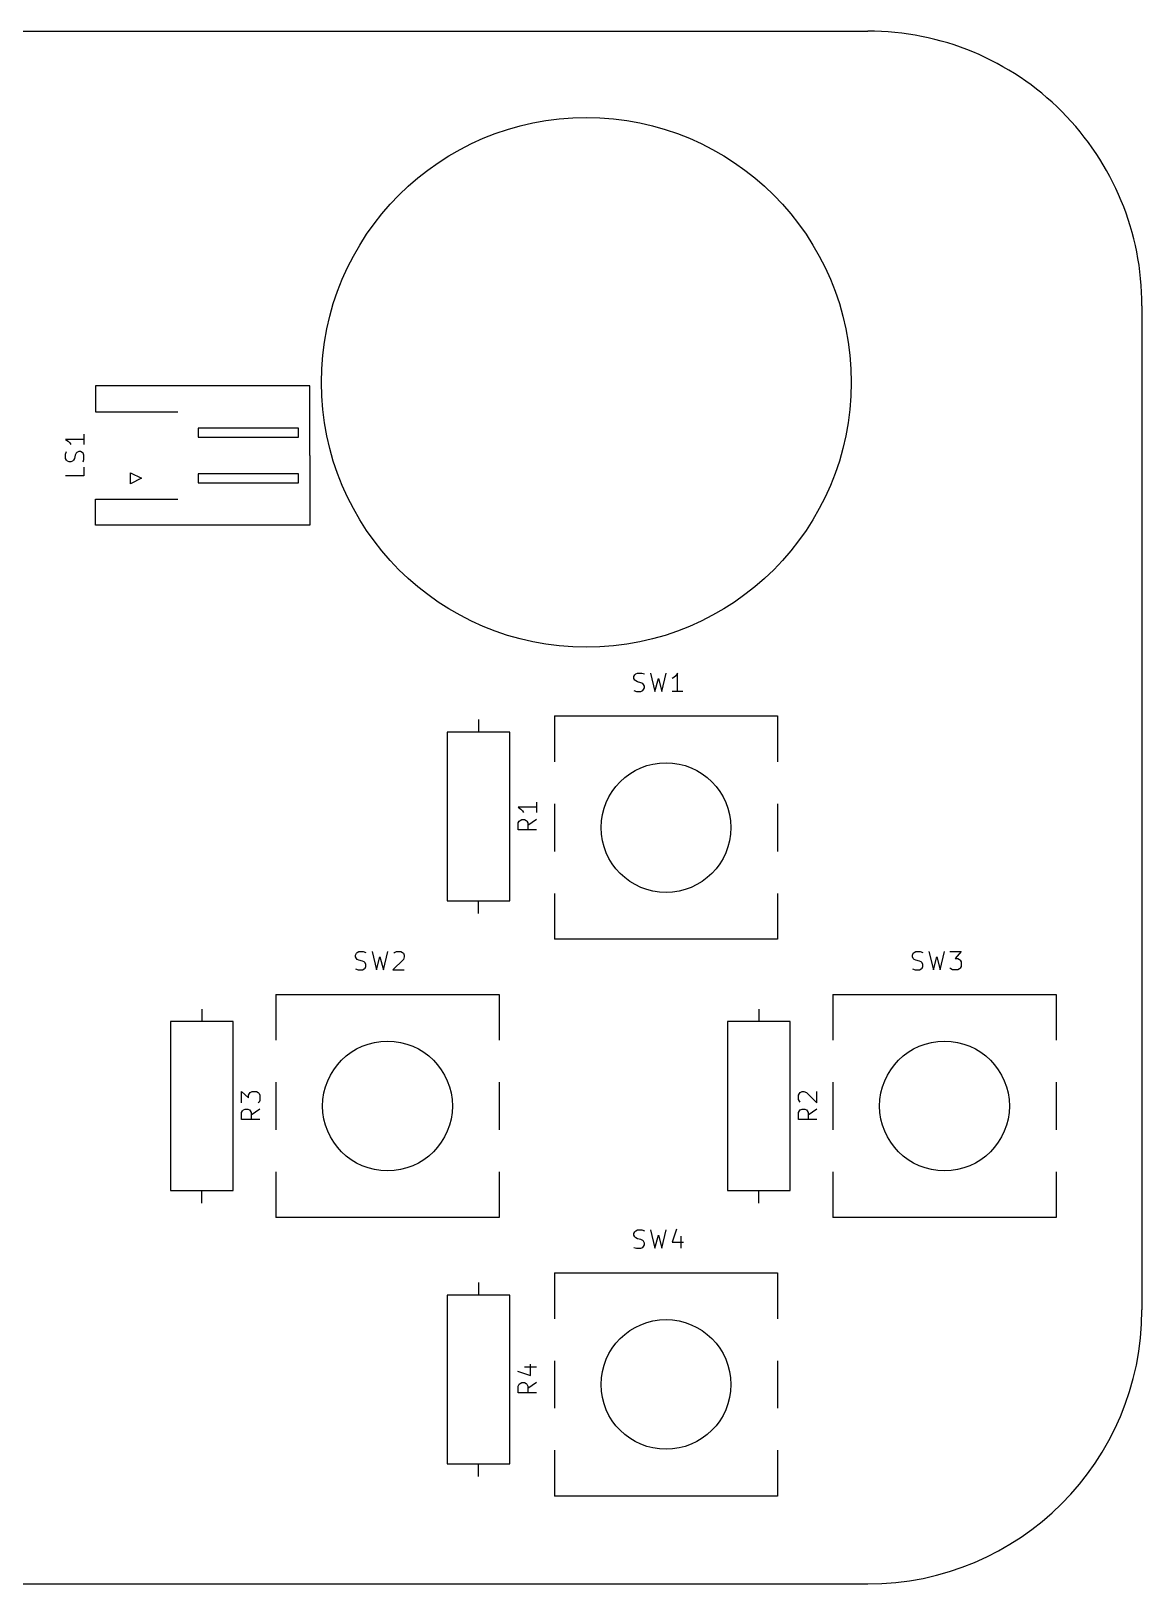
# Model space of a CAD drawing. Extents: x 62 to 242, y -142 to -57.
# Drawn here: x 181.6 to 242.4, y -142.2 to -57.2 of the extents above; entities that cross this region are included whole.
import ezdxf

# ---------------------------------------------------------------- set-up
doc = ezdxf.new("R2010")
doc.units = 0
doc.layers.add('BLACK', color=7, linetype='CONTINUOUS')

msp = doc.modelspace()

# ---------------------------------------------------------------- linework, layer by layer
at = {"layer": 'BLACK', "linetype": 'CONTINUOUS'}
for p, q in [((77.399975, -57.24), (227.399985, -57.24)), ((242.399973, -72.277582), (242.399973, -127.240053)), ((185.135, -76.66), (185.135, -78.08)), ((196.855, -76.66), (185.135, -76.66)), ((196.855, -80.47), (196.855, -76.66)), ((185.135, -78.08), (189.635, -78.08)), ((190.745, -78.97), (190.745, -79.47)), ((196.245, -78.97), (190.745, -78.97)), ((196.245, -79.47), (196.245, -78.97)), ((184.499819, -79.589047), (183.499819, -79.589047)), ((183.499819, -79.589047), (183.642676, -79.684285)), ((183.642676, -79.684285), (183.737914, -79.779523)), ((183.737914, -79.779523), (183.785533, -79.874761)), ((184.499819, -79.303333), (184.499819, -79.874761)), ((190.745, -79.47), (196.245, -79.47)), ((183.499819, -80.398571), (183.547438, -80.255714)), ((183.499819, -80.636666), (183.499819, -80.398571)), ((183.547438, -80.731904), (183.499819, -80.636666)), ((183.595057, -80.779523), (183.547438, -80.731904)), ((183.92839, -80.731904), (183.880771, -80.779523)), ((183.976009, -80.636666), (183.92839, -80.731904)), ((184.023628, -80.44619), (183.976009, -80.636666)), ((184.071247, -80.350952), (184.023628, -80.44619)), ((184.118866, -80.303333), (184.071247, -80.350952)), ((184.214104, -80.255714), (184.118866, -80.303333)), ((184.309342, -80.255714), (184.214104, -80.255714)), ((184.40458, -80.303333), (184.309342, -80.255714)), ((184.4522, -80.350952), (184.40458, -80.303333)), ((184.499819, -80.44619), (184.4522, -80.350952)), ((184.4522, -80.827142), (184.499819, -80.684285)), ((184.499819, -80.684285), (184.499819, -80.44619)), ((196.855, -80.47), (196.855, -84.28)), ((184.499819, -81.589047), (183.499819, -81.589047)), ((183.690295, -80.827142), (183.595057, -80.779523)), ((183.785533, -80.827142), (183.690295, -80.827142)), ((183.880771, -80.779523), (183.785533, -80.827142)), ((184.499819, -81.112857), (184.499819, -81.589047)), ((187.045, -81.42), (187.645, -81.72)), ((187.045, -82.02), (187.045, -81.42)), ((190.745, -81.47), (190.745, -81.97)), ((196.245, -81.47), (190.745, -81.47)), ((196.245, -81.97), (196.245, -81.47)), ((187.645, -81.72), (187.045, -82.02)), ((190.745, -81.97), (196.245, -81.97)), ((185.135, -82.86), (189.635, -82.86)), ((185.135, -84.28), (185.135, -82.86)), ((196.855, -84.28), (185.135, -84.28)), ((214.601667, -92.575295), (214.649286, -92.480057)), ((214.601667, -92.670533), (214.601667, -92.575295)), ((214.649286, -92.480057), (214.696905, -92.432438)), ((214.696905, -92.432438), (214.792143, -92.384819)), ((214.792143, -92.384819), (215.030238, -92.384819)), ((215.030238, -92.384819), (215.173095, -92.432438)), ((215.506429, -92.384819), (215.744524, -93.384819)), ((216.125476, -93.384819), (216.363572, -92.384819)), ((216.792143, -92.622914), (216.696905, -92.670533)), ((216.887381, -92.527676), (216.792143, -92.622914)), ((216.982619, -92.384819), (216.887381, -92.527676)), ((216.982619, -93.384819), (216.982619, -92.384819)), ((214.649286, -92.765771), (214.601667, -92.670533)), ((214.601667, -93.3372), (214.744524, -93.384819)), ((214.696905, -92.81339), (214.649286, -92.765771)), ((214.792143, -92.861009), (214.696905, -92.81339)), ((214.744524, -93.384819), (214.982619, -93.384819)), ((214.982619, -92.908628), (214.792143, -92.861009)), ((215.077857, -92.956247), (214.982619, -92.908628)), ((214.982619, -93.384819), (215.077857, -93.3372)), ((215.125476, -93.003866), (215.077857, -92.956247)), ((215.077857, -93.3372), (215.125476, -93.28958)), ((215.173095, -93.099104), (215.125476, -93.003866)), ((215.125476, -93.28958), (215.173095, -93.194342)), ((215.173095, -93.194342), (215.173095, -93.099104)), ((215.744524, -93.384819), (215.935, -92.670533)), ((215.935, -92.670533), (216.125476, -93.384819)), ((217.268333, -93.384819), (216.696905, -93.384819)), ((206.095, -94.92), (206.095, -95.61)), ((210.245, -94.73), (210.245, -97.24)), ((210.245, -94.73), (222.465, -94.73)), ((222.465, -94.73), (222.465, -97.24)), ((204.375, -95.61), (204.375, -104.85)), ((207.815, -95.61), (204.375, -95.61)), ((207.815, -104.85), (207.815, -95.61)), ((209.269819, -99.444285), (209.269819, -100.015713)), ((209.269819, -99.729999), (208.269819, -99.729999)), ((208.269819, -99.729999), (208.412676, -99.825237)), ((208.412676, -99.825237), (208.507914, -99.920475)), ((208.507914, -99.920475), (208.555533, -100.015713)), ((210.245, -99.54), (210.245, -102.14)), ((222.465, -99.54), (222.465, -102.14)), ((208.269819, -100.587142), (208.317438, -100.491904)), ((208.269819, -100.968094), (208.269819, -100.587142)), ((209.269819, -100.968094), (208.269819, -100.968094)), ((208.317438, -100.491904), (208.365057, -100.444285)), ((208.365057, -100.444285), (208.460295, -100.396666)), ((208.460295, -100.396666), (208.603152, -100.396666)), ((208.603152, -100.396666), (208.69839, -100.444285)), ((208.69839, -100.444285), (208.746009, -100.491904)), ((208.746009, -100.491904), (208.793628, -100.587142)), ((209.269819, -100.396666), (208.793628, -100.729999)), ((208.793628, -100.587142), (208.793628, -100.968094)), ((210.245, -104.44), (210.245, -106.95)), ((222.465, -104.44), (222.465, -106.95)), ((204.375, -104.85), (207.815, -104.85)), ((206.095, -105.54), (206.095, -104.85)), ((222.465, -106.95), (210.245, -106.95)), ((199.361667, -107.815295), (199.409286, -107.720057)), ((199.361667, -107.910533), (199.361667, -107.815295)), ((199.409286, -108.005771), (199.361667, -107.910533)), ((199.409286, -107.720057), (199.456905, -107.672438)), ((199.456905, -107.672438), (199.552143, -107.624819)), ((199.552143, -107.624819), (199.790238, -107.624819)), ((199.790238, -107.624819), (199.933095, -107.672438)), ((200.266429, -107.624819), (200.504524, -108.624819)), ((200.504524, -108.624819), (200.695, -107.910533)), ((200.695, -107.910533), (200.885476, -108.624819)), ((200.885476, -108.624819), (201.123572, -107.624819)), ((201.456905, -107.720057), (201.504524, -107.672438)), ((201.504524, -107.672438), (201.599762, -107.624819)), ((201.599762, -107.624819), (201.837857, -107.624819)), ((201.837857, -107.624819), (201.933095, -107.672438)), ((201.933095, -107.672438), (201.980714, -107.720057)), ((201.980714, -107.720057), (202.028333, -107.815295)), ((202.028333, -107.910533), (201.980714, -108.05339)), ((202.028333, -107.815295), (202.028333, -107.910533)), ((229.841667, -107.815295), (229.889286, -107.720057)), ((229.841667, -107.910533), (229.841667, -107.815295)), ((229.889286, -108.005771), (229.841667, -107.910533)), ((229.889286, -107.720057), (229.936905, -107.672438)), ((229.936905, -107.672438), (230.032143, -107.624819)), ((230.032143, -107.624819), (230.270238, -107.624819)), ((230.270238, -107.624819), (230.413095, -107.672438)), ((230.746429, -107.624819), (230.984524, -108.624819)), ((230.984524, -108.624819), (231.175, -107.910533)), ((231.175, -107.910533), (231.365476, -108.624819)), ((231.365476, -108.624819), (231.603572, -107.624819)), ((231.889286, -107.624819), (232.508333, -107.624819)), ((232.508333, -107.624819), (232.175, -108.005771)), ((199.361667, -108.5772), (199.504524, -108.624819)), ((199.456905, -108.05339), (199.409286, -108.005771)), ((199.552143, -108.101009), (199.456905, -108.05339)), ((199.504524, -108.624819), (199.742619, -108.624819)), ((199.742619, -108.148628), (199.552143, -108.101009)), ((199.837857, -108.196247), (199.742619, -108.148628)), ((199.742619, -108.624819), (199.837857, -108.5772)), ((199.885476, -108.243866), (199.837857, -108.196247)), ((199.837857, -108.5772), (199.885476, -108.52958)), ((199.933095, -108.339104), (199.885476, -108.243866)), ((199.885476, -108.52958), (199.933095, -108.434342)), ((199.933095, -108.434342), (199.933095, -108.339104)), ((201.980714, -108.05339), (201.409286, -108.624819)), ((201.409286, -108.624819), (202.028333, -108.624819)), ((229.841667, -108.5772), (229.984524, -108.624819)), ((229.936905, -108.05339), (229.889286, -108.005771)), ((230.032143, -108.101009), (229.936905, -108.05339)), ((229.984524, -108.624819), (230.222619, -108.624819)), ((230.222619, -108.148628), (230.032143, -108.101009)), ((230.317857, -108.196247), (230.222619, -108.148628)), ((230.222619, -108.624819), (230.317857, -108.5772)), ((230.365476, -108.243866), (230.317857, -108.196247)), ((230.317857, -108.5772), (230.365476, -108.52958)), ((230.413095, -108.339104), (230.365476, -108.243866)), ((230.365476, -108.52958), (230.413095, -108.434342)), ((230.413095, -108.434342), (230.413095, -108.339104)), ((231.936905, -108.5772), (231.889286, -108.52958)), ((232.032143, -108.624819), (231.936905, -108.5772)), ((232.317857, -108.624819), (232.032143, -108.624819)), ((232.175, -108.005771), (232.317857, -108.005771)), ((232.317857, -108.005771), (232.413095, -108.05339)), ((232.413095, -108.5772), (232.317857, -108.624819)), ((232.413095, -108.05339), (232.460714, -108.101009)), ((232.460714, -108.52958), (232.413095, -108.5772)), ((232.460714, -108.101009), (232.508333, -108.196247)), ((232.508333, -108.434342), (232.460714, -108.52958)), ((232.508333, -108.196247), (232.508333, -108.434342)), ((195.005, -109.97), (195.005, -112.48)), ((195.005, -109.97), (207.225, -109.97)), ((207.225, -109.97), (207.225, -112.48)), ((225.485, -109.97), (225.485, -112.48)), ((225.485, -109.97), (237.705, -109.97)), ((237.705, -109.97), (237.705, -112.48)), ((190.955, -110.77), (190.955, -111.46)), ((221.435, -110.77), (221.435, -111.46)), ((189.235, -111.46), (189.235, -120.7)), ((192.675, -111.46), (189.235, -111.46)), ((192.675, -120.7), (192.675, -111.46)), ((219.715, -111.46), (219.715, -120.7)), ((223.155, -111.46), (219.715, -111.46)), ((223.155, -120.7), (223.155, -111.46)), ((193.129819, -115.913332), (193.129819, -115.294285)), ((193.129819, -115.294285), (193.510771, -115.627618)), ((193.510771, -115.484761), (193.55839, -115.389523)), ((193.510771, -115.627618), (193.510771, -115.484761)), ((193.55839, -115.389523), (193.606009, -115.341904)), ((193.606009, -115.341904), (193.701247, -115.294285)), ((193.701247, -115.294285), (193.939342, -115.294285)), ((193.939342, -115.294285), (194.03458, -115.341904)), ((194.03458, -115.341904), (194.0822, -115.389523)), ((194.0822, -115.389523), (194.129819, -115.484761)), ((194.129819, -115.484761), (194.129819, -115.770475)), ((195.005, -114.78), (195.005, -117.38)), ((207.225, -114.78), (207.225, -117.38)), ((223.609819, -115.484761), (223.657438, -115.389523)), ((223.609819, -115.722856), (223.609819, -115.484761)), ((223.657438, -115.389523), (223.705057, -115.341904)), ((223.705057, -115.341904), (223.800295, -115.294285)), ((223.800295, -115.294285), (223.895533, -115.294285)), ((223.895533, -115.294285), (224.03839, -115.341904)), ((224.03839, -115.341904), (224.609819, -115.913332)), ((224.609819, -115.913332), (224.609819, -115.294285)), ((225.485, -114.78), (225.485, -117.38)), ((237.705, -114.78), (237.705, -117.38)), ((193.129819, -116.437142), (193.177438, -116.341904)), ((193.129819, -116.818094), (193.129819, -116.437142)), ((193.177438, -116.341904), (193.225057, -116.294285)), ((193.225057, -116.294285), (193.320295, -116.246666)), ((193.320295, -116.246666), (193.463152, -116.246666)), ((193.463152, -116.246666), (193.55839, -116.294285)), ((193.55839, -116.294285), (193.606009, -116.341904)), ((193.606009, -116.341904), (193.653628, -116.437142)), ((194.129819, -116.246666), (193.653628, -116.579999)), ((193.653628, -116.437142), (193.653628, -116.818094)), ((194.0822, -115.865713), (194.03458, -115.913332)), ((194.129819, -115.770475), (194.0822, -115.865713)), ((223.657438, -115.818094), (223.609819, -115.722856)), ((223.609819, -116.437142), (223.657438, -116.341904)), ((223.609819, -116.818094), (223.609819, -116.437142)), ((223.705057, -115.865713), (223.657438, -115.818094)), ((223.657438, -116.341904), (223.705057, -116.294285)), ((223.705057, -116.294285), (223.800295, -116.246666)), ((223.800295, -116.246666), (223.943152, -116.246666)), ((223.943152, -116.246666), (224.03839, -116.294285)), ((224.03839, -116.294285), (224.086009, -116.341904)), ((224.086009, -116.341904), (224.133628, -116.437142)), ((224.609819, -116.246666), (224.133628, -116.579999)), ((224.133628, -116.437142), (224.133628, -116.818094)), ((194.129819, -116.818094), (193.129819, -116.818094)), ((224.609819, -116.818094), (223.609819, -116.818094)), ((195.005, -119.68), (195.005, -122.19)), ((207.225, -119.68), (207.225, -122.19)), ((225.485, -119.68), (225.485, -122.19)), ((237.705, -119.68), (237.705, -122.19)), ((189.235, -120.7), (192.675, -120.7)), ((190.955, -121.39), (190.955, -120.7)), ((219.715, -120.7), (223.155, -120.7)), ((221.435, -121.39), (221.435, -120.7)), ((207.225, -122.19), (195.005, -122.19)), ((237.705, -122.19), (225.485, -122.19)), ((214.601667, -123.055295), (214.649286, -122.960057)), ((214.601667, -123.150533), (214.601667, -123.055295)), ((214.649286, -123.245771), (214.601667, -123.150533)), ((214.649286, -122.960057), (214.696905, -122.912438)), ((214.696905, -123.29339), (214.649286, -123.245771)), ((214.696905, -122.912438), (214.792143, -122.864819)), ((214.792143, -122.864819), (215.030238, -122.864819)), ((215.030238, -122.864819), (215.173095, -122.912438)), ((215.506429, -122.864819), (215.744524, -123.864819)), ((215.744524, -123.864819), (215.935, -123.150533)), ((215.935, -123.150533), (216.125476, -123.864819)), ((216.125476, -123.864819), (216.363572, -122.864819)), ((216.935, -122.8172), (216.696905, -123.531485)), ((217.173095, -123.198152), (217.173095, -123.864819)), ((214.601667, -123.8172), (214.744524, -123.864819)), ((214.792143, -123.341009), (214.696905, -123.29339)), ((214.744524, -123.864819), (214.982619, -123.864819)), ((214.982619, -123.388628), (214.792143, -123.341009)), ((215.077857, -123.436247), (214.982619, -123.388628)), ((214.982619, -123.864819), (215.077857, -123.8172)), ((215.125476, -123.483866), (215.077857, -123.436247)), ((215.077857, -123.8172), (215.125476, -123.76958)), ((215.173095, -123.579104), (215.125476, -123.483866)), ((215.125476, -123.76958), (215.173095, -123.674342)), ((215.173095, -123.674342), (215.173095, -123.579104)), ((216.696905, -123.531485), (217.315952, -123.531485)), ((206.095, -125.74), (206.095, -126.43)), ((210.245, -125.21), (210.245, -127.72)), ((210.245, -125.21), (222.465, -125.21)), ((222.465, -125.21), (222.465, -127.72)), ((204.375, -126.43), (204.375, -135.67)), ((207.815, -126.43), (204.375, -126.43)), ((207.815, -135.67), (207.815, -126.43)), ((210.245, -130.02), (210.245, -132.62)), ((222.465, -130.02), (222.465, -132.62)), ((208.2222, -130.597618), (208.936485, -130.835713)), ((208.603152, -130.359523), (209.269819, -130.359523)), ((208.936485, -130.835713), (208.936485, -130.216666)), ((208.269819, -131.407142), (208.317438, -131.311904)), ((208.269819, -131.788094), (208.269819, -131.407142)), ((208.317438, -131.311904), (208.365057, -131.264285)), ((208.365057, -131.264285), (208.460295, -131.216666)), ((208.460295, -131.216666), (208.603152, -131.216666)), ((208.603152, -131.216666), (208.69839, -131.264285)), ((208.69839, -131.264285), (208.746009, -131.311904)), ((208.746009, -131.311904), (208.793628, -131.407142)), ((209.269819, -131.216666), (208.793628, -131.549999)), ((208.793628, -131.407142), (208.793628, -131.788094)), ((209.269819, -131.788094), (208.269819, -131.788094)), ((210.245, -134.92), (210.245, -137.43)), ((222.465, -134.92), (222.465, -137.43)), ((204.375, -135.67), (207.815, -135.67)), ((206.095, -136.36), (206.095, -135.67)), ((222.465, -137.43), (210.245, -137.43)), ((77.399975, -142.24), (227.400025, -142.24))]:
    msp.add_line(p, q, dxfattribs=at)
at = {"layer": 'BLACK'}
for centre, radius in [((211.995, -76.47), 14.5), ((216.355, -100.84), 3.55), ((201.115, -116.08), 3.55), ((231.595, -116.08), 3.55), ((216.355, -131.32), 3.55)]:
    msp.add_circle(centre, radius, dxfattribs=at)
for centre, radius, start, end in [((227.399945, -72.240073), 15.000073, -0.14327326, 89.99984721), ((227.400025, -127.240053), 14.999948, -90, 0)]:
    msp.add_arc(centre, radius, start, end, dxfattribs=at)

doc.saveas('drawing.dxf')
